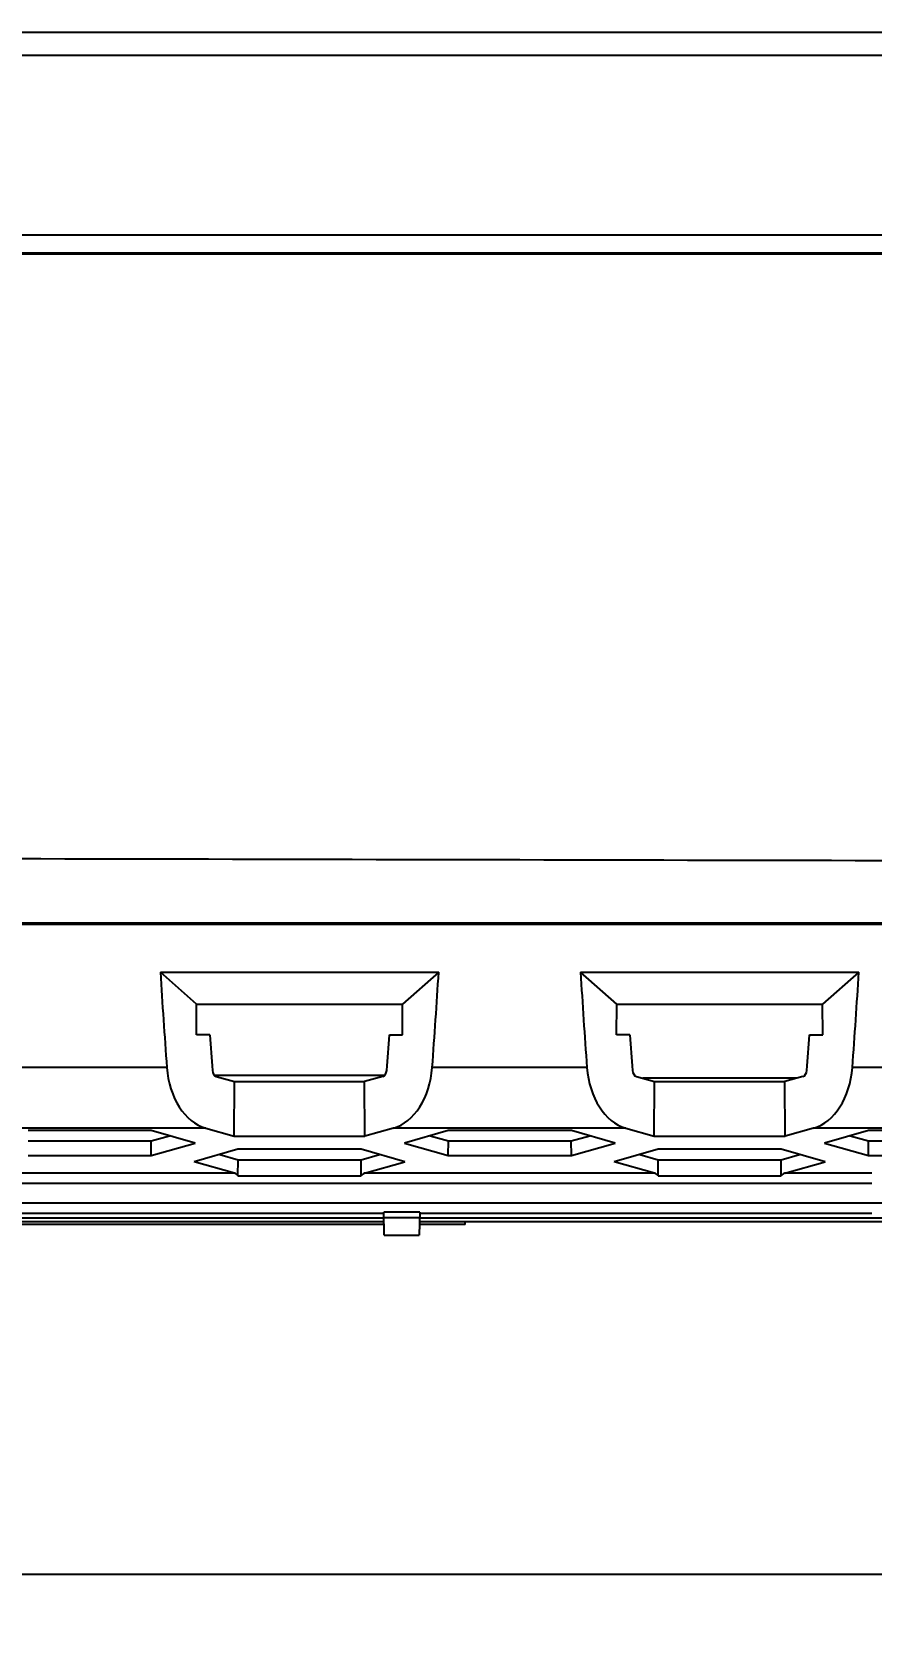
# Model space of a CAD drawing. Header units: millimetres. Extents: x 0 to 594, y 0 to 420.
# Drawn here: x 170.31 to 193.87, y 345.62 to 390.92 of the extents above; entities that cross this region are included whole.
import ezdxf

# ---------------------------------------------------------------- set-up
doc = ezdxf.new("R2010")
doc.units = ezdxf.units.MM
doc.header["$LTSCALE"] = 32.67
doc.layers.get('0').update_dxf_attribs({"linetype": 'CONTINUOUS'})
for name, color, linetype in [('AUSFORMSCHRAEGEN', 7, 'CONTINUOUS'), ('FASEN', 7, 'CONTINUOUS'), ('RUNDUNGEN', 7, 'CONTINUOUS'), ('ZEICHNUNGSBEMASSUNGEN', 7, 'CONTINUOUS')]:
    doc.layers.add(name, color=color, linetype=linetype)
doc.styles.get("Standard").update_dxf_attribs({"font": 'txt', "width": 0.7})
doc.dimstyles.new('DIMSTYLE_1', dxfattribs={"dimtxt": 3.5, "dimasz": 3.5, "dimexe": 2, "dimexo": 0, "dimgap": 0.875, "dimtad": 1, "dimdec": 1, "dimtxsty": 'STANDARD', "dimblk": '_FILLED', "dimblk1": '_FILLED', "dimblk2": '_FILLED', "dimcen": 0.09, "dimadec": 0, "dimazin": 0, "dimtp": 0.5, "dimtm": 0.5, "dimtfac": 1, "dimtdec": 1, "dimtofl": 0, "dimtmove": 0, "dimatfit": 3, "dimldrblk": '_FILLED', "dimfxl": 1, "dimtolj": 1, "dimarcsym": 0})

# ---------------------------------------------------------------- blocks, each defined once
blk = doc.blocks.new('_FILLED')
at = {"color": 0, "linetype": 'BYBLOCK'}
blk.add_solid([(0, 0), (-1, 0.143), (-1, -0.143)], dxfattribs=at)
blk = doc.blocks.new('*D7')
at = {"layer": 'ZEICHNUNGSBEMASSUNGEN', "color": 2, "linetype": 'CONTINUOUS'}
for p, q in [((89.827, 390.915), (89.827, 345.615)), ((218.641, 390.915), (218.641, 345.615)), ((89.827, 347.615), (154.234, 347.615)), ((218.641, 347.615), (154.234, 347.615))]:
    blk.add_line(p, q, dxfattribs=at)
at = {"layer": 'ZEICHNUNGSBEMASSUNGEN', "color": 2, "linetype": 'CONTINUOUS', "xscale": 3.5, "yscale": 3.5, "zscale": 3.5, "rotation": 180}
blk.add_blockref('_FILLED', (89.827, 347.615), dxfattribs=at)
at = {"layer": 'ZEICHNUNGSBEMASSUNGEN', "color": 2, "linetype": 'CONTINUOUS', "xscale": 3.5, "yscale": 3.5, "zscale": 3.5}
blk.add_blockref('_FILLED', (218.641, 347.615), dxfattribs=at)

msp = doc.modelspace()

# ---------------------------------------------------------------- linework, layer by layer
at = {"color": 7, "linetype": 'CONTINUOUS'}
for p, q in [((221.7342, 390.265), (86.7342, 390.265)), ((170.4138, 365.865), (170.4138, 365.915)), ((170.4138, 365.895), (170.7138, 365.895)), ((170.7138, 365.915), (170.7138, 365.865)), ((170.9138, 365.865), (170.9138, 365.915)), ((170.9138, 365.895), (171.2138, 365.895)), ((171.2138, 365.915), (171.2138, 365.865)), ((171.4138, 365.865), (171.4138, 365.915)), ((171.4138, 365.895), (171.7138, 365.895)), ((171.7138, 365.915), (171.7138, 365.865)), ((171.9138, 365.865), (171.9138, 365.915)), ((171.9138, 365.895), (172.2138, 365.895)), ((172.2138, 365.915), (172.2138, 365.865)), ((172.4138, 365.865), (172.4138, 365.915)), ((172.4138, 365.895), (172.7138, 365.895)), ((172.7138, 365.915), (172.7138, 365.865)), ((172.9138, 365.865), (172.9138, 365.915)), ((172.9138, 365.895), (173.2138, 365.895)), ((173.2138, 365.915), (173.2138, 365.865)), ((173.4138, 365.865), (173.4138, 365.915)), ((173.4138, 365.895), (173.7138, 365.895)), ((173.7138, 365.915), (173.7138, 365.865)), ((173.9138, 365.865), (173.9138, 365.915)), ((173.9138, 365.895), (174.2138, 365.895)), ((174.2138, 365.915), (174.2138, 365.865)), ((174.4138, 365.865), (174.4138, 365.915)), ((174.4138, 365.895), (174.7138, 365.895)), ((174.7138, 365.915), (174.7138, 365.865)), ((174.9138, 365.865), (174.9138, 365.915)), ((174.9138, 365.895), (175.2138, 365.895)), ((175.2138, 365.915), (175.2138, 365.865)), ((175.4138, 365.865), (175.4138, 365.915)), ((175.4138, 365.895), (175.7138, 365.895)), ((175.7138, 365.915), (175.7138, 365.865)), ((175.9138, 365.865), (175.9138, 365.915)), ((175.9138, 365.895), (176.2138, 365.895)), ((176.2138, 365.915), (176.2138, 365.865)), ((176.4138, 365.865), (176.4138, 365.915)), ((176.4138, 365.895), (176.7138, 365.895)), ((176.7138, 365.915), (176.7138, 365.865)), ((176.9138, 365.865), (176.9138, 365.915)), ((176.9138, 365.895), (177.2138, 365.895)), ((177.2138, 365.915), (177.2138, 365.865)), ((177.4138, 365.865), (177.4138, 365.915)), ((177.4138, 365.895), (177.7138, 365.895)), ((177.7138, 365.915), (177.7138, 365.865)), ((177.9138, 365.865), (177.9138, 365.915)), ((177.9138, 365.895), (178.2138, 365.895)), ((178.2138, 365.915), (178.2138, 365.865)), ((178.4138, 365.865), (178.4138, 365.915)), ((178.4138, 365.895), (178.7138, 365.895)), ((178.7138, 365.915), (178.7138, 365.865)), ((178.9138, 365.865), (178.9138, 365.915)), ((178.9138, 365.895), (179.2138, 365.895)), ((179.2138, 365.915), (179.2138, 365.865)), ((179.4138, 365.865), (179.4138, 365.915)), ((179.4138, 365.895), (179.7138, 365.895)), ((179.7138, 365.915), (179.7138, 365.865)), ((179.9138, 365.865), (179.9138, 365.915)), ((179.9138, 365.895), (180.2138, 365.895)), ((180.2138, 365.915), (180.2138, 365.865)), ((180.4138, 365.865), (180.4138, 365.915)), ((180.4138, 365.895), (180.7138, 365.895)), ((180.7138, 365.915), (180.7138, 365.865)), ((180.9138, 365.865), (180.9138, 365.915)), ((180.9138, 365.895), (181.2138, 365.895)), ((181.2138, 365.915), (181.2138, 365.865)), ((181.4138, 365.865), (181.4138, 365.915)), ((181.4138, 365.895), (181.7138, 365.895)), ((181.7138, 365.915), (181.7138, 365.865)), ((181.9138, 365.865), (181.9138, 365.915)), ((181.9138, 365.895), (182.2138, 365.895)), ((182.2138, 365.915), (182.2138, 365.865)), ((182.4138, 365.865), (182.4138, 365.915)), ((182.4138, 365.895), (182.7138, 365.895)), ((182.7138, 365.915), (182.7138, 365.865)), ((182.9138, 365.865), (182.9138, 365.915)), ((182.9138, 365.895), (183.2138, 365.895)), ((183.2138, 365.915), (183.2138, 365.865)), ((183.4138, 365.865), (183.4138, 365.915)), ((183.4138, 365.895), (183.7138, 365.895)), ((183.7138, 365.915), (183.7138, 365.865)), ((183.9138, 365.865), (183.9138, 365.915)), ((183.9138, 365.895), (184.2138, 365.895)), ((184.2138, 365.915), (184.2138, 365.865)), ((184.4138, 365.865), (184.4138, 365.915)), ((184.4138, 365.895), (184.7138, 365.895)), ((184.7138, 365.915), (184.7138, 365.865)), ((184.9138, 365.865), (184.9138, 365.915)), ((184.9138, 365.895), (185.2138, 365.895)), ((185.2138, 365.915), (185.2138, 365.865)), ((185.4138, 365.865), (185.4138, 365.915)), ((185.4138, 365.895), (185.7138, 365.895)), ((185.7138, 365.915), (185.7138, 365.865)), ((185.9138, 365.865), (185.9138, 365.915)), ((185.9138, 365.895), (186.2138, 365.895)), ((186.2138, 365.915), (186.2138, 365.865)), ((186.4138, 365.865), (186.4138, 365.915)), ((186.4138, 365.895), (186.7138, 365.895)), ((186.7138, 365.915), (186.7138, 365.865)), ((186.9138, 365.865), (186.9138, 365.915)), ((186.9138, 365.895), (187.2138, 365.895)), ((187.2138, 365.915), (187.2138, 365.865)), ((187.4138, 365.865), (187.4138, 365.915)), ((187.4138, 365.895), (188.6338, 365.895)), ((187.6638, 365.915), (187.6638, 365.895)), ((187.8138, 365.895), (187.8138, 365.915)), ((188.6138, 365.915), (188.6138, 365.895)), ((188.6338, 365.895), (188.6338, 365.865)), ((189.9138, 365.915), (189.9138, 365.865)), ((190.4023, 365.915), (190.4023, 365.865)), ((180.1835, 357.515), (160.4311, 357.515)), ((198.2861, 357.515), (181.1783, 357.515)), ((180.193, 357.143), (181.1688, 357.143))]:
    msp.add_line(p, q, dxfattribs=at)
at = {"color": 9, "linetype": 'CONTINUOUS'}
for p, q in [((188.5138, 365.915), (188.5138, 365.895)), ((188.7138, 365.865), (188.7138, 365.915)), ((189.9538, 365.865), (189.9538, 365.915))]:
    msp.add_line(p, q, dxfattribs=at)
at = {"layer": 'AUSFORMSCHRAEGEN', "color": 7, "linetype": 'CONTINUOUS'}
for p, q in [((84.2342, 390.915), (224.2342, 390.915)), ((213.2342, 384.6827), (130.3917, 384.6827)), ((212.2842, 365.865), (96.1842, 365.865)), ((96.2639, 365.915), (212.2045, 365.915)), ((173.9091, 364.5273), (181.719, 364.5273)), ((174.9246, 363.6243), (173.9091, 364.5273)), ((181.719, 364.5273), (180.7037, 363.6243)), ((185.6991, 364.5273), (193.509, 364.5273)), ((186.7146, 363.6243), (185.6991, 364.5273)), ((193.509, 364.5273), (192.4937, 363.6243)), ((174.9223, 362.7637), (174.9246, 363.6243)), ((174.9246, 363.6243), (180.7037, 363.6243)), ((180.706, 362.7637), (180.7037, 363.6243)), ((186.7123, 362.7637), (186.7146, 363.6243)), ((186.7146, 363.6243), (192.4937, 363.6243)), ((192.496, 362.7637), (192.4937, 363.6243)), ((175.2941, 362.7637), (174.9223, 362.7637)), ((180.3342, 362.7637), (180.706, 362.7637)), ((187.0841, 362.7637), (186.7123, 362.7637)), ((192.1242, 362.7637), (192.496, 362.7637)), ((175.477, 361.5984), (175.9874, 361.4522)), ((180.1513, 361.5984), (179.641, 361.4522)), ((187.267, 361.5984), (187.7774, 361.4522)), ((191.9413, 361.5984), (191.431, 361.4522)), ((175.9777, 359.9188), (175.9874, 361.4522)), ((175.9874, 361.4522), (179.641, 361.4522)), ((179.6507, 359.9188), (179.641, 361.4522)), ((187.7677, 359.9188), (187.7774, 361.4522)), ((187.7774, 361.4522), (191.431, 361.4522)), ((191.4407, 359.9188), (191.431, 361.4522)), ((175.1797, 360.1475), (175.9777, 359.9188)), ((180.4486, 360.1475), (179.6507, 359.9188)), ((186.9697, 360.1475), (187.7677, 359.9188)), ((192.2386, 360.1475), (191.4407, 359.9188)), ((173.6544, 360.0799), (170.1969, 360.0799)), ((170.1999, 359.787), (173.6499, 359.787)), ((173.6499, 359.787), (174.1653, 359.9341)), ((173.6536, 359.3777), (173.6499, 359.787)), ((173.6536, 359.3777), (174.8843, 359.7289)), ((174.8843, 359.7289), (173.6544, 360.0799)), ((175.9777, 359.9188), (179.6507, 359.9188)), ((181.9877, 360.0799), (180.757, 359.7287)), ((180.757, 359.7287), (181.9869, 359.3777)), ((181.476, 359.9339), (181.9907, 359.787)), ((181.9869, 359.3777), (181.9907, 359.787)), ((185.4451, 360.0799), (181.9877, 360.0799)), ((181.9907, 359.787), (185.4407, 359.787)), ((185.4407, 359.787), (185.956, 359.9341)), ((185.4444, 359.3777), (185.4407, 359.787)), ((185.4444, 359.3777), (186.6751, 359.7289)), ((186.6751, 359.7289), (185.4451, 360.0799)), ((187.7677, 359.9188), (191.4407, 359.9188)), ((193.7784, 360.0799), (192.5477, 359.7287)), ((192.5477, 359.7287), (193.7777, 359.3777)), ((193.2667, 359.9339), (193.7814, 359.787)), ((193.7777, 359.3777), (193.7814, 359.787)), ((197.2358, 360.0799), (193.7784, 360.0799)), ((193.7814, 359.787), (197.2314, 359.787)), ((170.1962, 359.3777), (173.6536, 359.3777)), ((176.086, 359.5544), (174.8556, 359.2033)), ((175.5747, 359.4085), (176.0897, 359.2615)), ((176.0856, 358.8098), (176.0897, 359.2615)), ((179.5424, 359.5544), (176.086, 359.5544)), ((176.0897, 359.2615), (179.5387, 359.2615)), ((179.5387, 359.2615), (180.0537, 359.4085)), ((179.5428, 358.8098), (179.5387, 359.2615)), ((180.7728, 359.2033), (179.5424, 359.5544)), ((181.9869, 359.3777), (185.4444, 359.3777)), ((187.876, 359.5544), (186.6456, 359.2033)), ((187.3647, 359.4085), (187.8797, 359.2615)), ((187.8756, 358.8098), (187.8797, 359.2615)), ((191.3324, 359.5544), (187.876, 359.5544)), ((187.8797, 359.2615), (191.3287, 359.2615)), ((191.3287, 359.2615), (191.8437, 359.4085)), ((191.3328, 358.8098), (191.3287, 359.2615)), ((192.5628, 359.2033), (191.3324, 359.5544)), ((193.7777, 359.3777), (197.2351, 359.3777)), ((175.9877, 358.8802), (174.8556, 359.2033)), ((176.0856, 358.8098), (179.5428, 358.8098)), ((179.6407, 358.8802), (180.7728, 359.2033)), ((187.7777, 358.8802), (186.6456, 359.2033)), ((187.8756, 358.8098), (191.3328, 358.8098)), ((191.4307, 358.8802), (192.5628, 359.2033)), ((180.1809, 357.615), (160.4337, 357.615)), ((180.1933, 357.1431), (180.1765, 357.7857)), ((181.1854, 357.7857), (181.1686, 357.1431)), ((198.2835, 357.615), (181.1809, 357.615))]:
    msp.add_line(p, q, dxfattribs=at)
at = {"layer": 'AUSFORMSCHRAEGEN', "color": 9, "linetype": 'CONTINUOUS'}
for p, q in [((174.0905, 361.8527), (169.7477, 361.8527)), ((185.8805, 361.8527), (181.5377, 361.8527)), ((208.0454, 361.8527), (193.3277, 361.8527)), ((175.1797, 360.1475), (168.6586, 360.1475)), ((186.9697, 360.1475), (180.4486, 360.1475)), ((206.2634, 360.1475), (192.2386, 360.1475)), ((175.9877, 358.8802), (167.8507, 358.8802)), ((187.7777, 358.8802), (179.6407, 358.8802)), ((193.871, 358.8802), (191.4307, 358.8802)), ((160.4376, 357.7622), (180.1771, 357.7622)), ((181.1854, 357.7857), (180.1765, 357.7857)), ((181.1813, 357.6312), (180.1805, 357.6312)), ((181.1848, 357.7622), (193.871, 357.7622))]:
    msp.add_line(p, q, dxfattribs=at)
at = {"layer": 'AUSFORMSCHRAEGEN', "color": 7, "linetype": 'CONTINUOUS'}
for centre, major_axis, ratio, start_param, end_param in [((261.1479, 377.8534), (3.6567, 124.9738), 0.7000061, -4.5850981, -4.5635519), ((94.4931, 377.8534), (-3.6555, 124.9738), 0.6999022, -1.7196236, -1.6980773), ((272.9379, 377.8534), (3.6567, 124.9738), 0.7000061, -4.5850981, -4.5635519), ((106.2831, 377.8534), (-3.6555, 124.9738), 0.6999022, -1.7196236, -1.6980773), ((261.1479, 377.8534), (3.6041, 123.1742), 0.7000061, -4.5691201, -4.5609765), ((94.4931, 377.8534), (-3.6029, 123.1742), 0.6999022, -1.722199, -1.7140553), ((272.9379, 377.8534), (3.6041, 123.1742), 0.7000061, -4.5691201, -4.5609765), ((106.2831, 377.8534), (-3.6029, 123.1742), 0.6999022, -1.722199, -1.7140553), ((175.4834, 362.1087), (0.0585, 1.9996), 0.7000061, -4.5635519, -3.3183356), ((175.5074, 361.7946), (0.0059, 0.2), 0.7000061, -4.5609765, -3.3183356), ((180.121, 361.7946), (-0.0058, 0.2), 0.6999022, -2.9648398, -1.722199), ((180.145, 362.1087), (-0.0585, 1.9996), 0.6999022, -2.9648398, -1.7196236), ((187.2734, 362.1087), (0.0585, 1.9996), 0.7000061, -4.5635519, -3.3183356), ((187.2974, 361.7946), (0.0059, 0.2), 0.7000061, -4.5609765, -3.3183356), ((191.911, 361.7946), (-0.0058, 0.2), 0.6999022, -2.9648398, -1.722199), ((191.935, 362.1087), (-0.0585, 1.9996), 0.6999022, -2.9648398, -1.7196236), ((175.94, 358.5861), (0.0127, 0.2999), 0.7038375, -0.699393, -0.1674235), ((179.6884, 358.5861), (-0.0127, 0.2999), 0.7038375, 0.1674235, 0.699393), ((187.73, 358.5861), (0.0127, 0.2999), 0.7038375, -0.699393, -0.1674235), ((191.4784, 358.5861), (-0.0127, 0.2999), 0.7038375, 0.1674235, 0.699393)]:
    msp.add_ellipse(centre, major_axis=major_axis, ratio=ratio, start_param=start_param, end_param=end_param, dxfattribs=at)
msp.add_open_spline([(212.2342, 367.615), (197.8925, 367.6461), (183.5507, 367.6766), (169.209, 367.7073)], degree=3, dxfattribs=at)
at = {"layer": 'FASEN', "color": 7, "linetype": 'CONTINUOUS'}
for p, q in [((216.9897, 385.2202), (91.4787, 385.2202)), ((216.9897, 384.7112), (91.4787, 384.7112))]:
    msp.add_line(p, q, dxfattribs=at)
at = {"layer": 'RUNDUNGEN', "color": 7, "linetype": 'CONTINUOUS'}
for p, q in [((180.1978, 361.6265), (175.4305, 361.6265)), ((191.7605, 361.5466), (187.4478, 361.5466)), ((180.1854, 357.445), (160.4293, 357.445)), ((182.4585, 357.445), (181.1765, 357.445)), ((182.4585, 357.445), (182.4585, 357.515))]:
    msp.add_line(p, q, dxfattribs=at)
at = {"layer": 'RUNDUNGEN', "color": 9, "linetype": 'CONTINUOUS'}
for p, q in [((193.8709, 358.5913), (114.5975, 358.5913)), ((114.5975, 358.0511), (193.8709, 358.0511))]:
    msp.add_line(p, q, dxfattribs=at)
msp.add_open_spline([(193.8709, 358.0511), (194.8491, 358.0512), (196.7678, 358.0892), (199.5489, 358.2588), (202.1048, 358.5327), (203.7142, 358.7954), (204.4612, 358.9484)], degree=3, knots=[0, 0, 0, 0, 0.2757246, 0.5407515, 0.7850923, 1, 1, 1, 1], dxfattribs=at)

# ---------------------------------------------------------------- dimensions: what is measured, and where the dimension line sits
at = {"layer": 'ZEICHNUNGSBEMASSUNGEN', "color": 2, "linetype": 'CONTINUOUS'}
dim = msp.add_linear_dim(base=(89.8275, 347.615), p1=(218.6409, 390.915), p2=(89.8275, 390.915), angle=180, dimstyle='DIMSTYLE_1', dxfattribs=at)
dim.commit()
dim.dimension.update_dxf_attribs({"geometry": '*D7', "text_midpoint": (148.1092, 347.615), "dimtype": 160})

doc.saveas('drawing.dxf')
